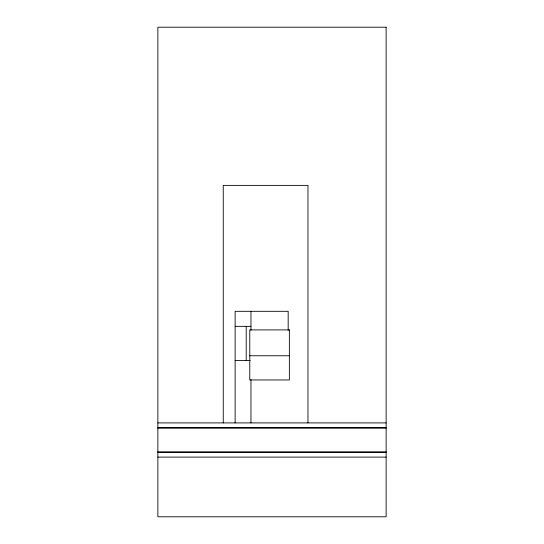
<?xml version="1.0" encoding="UTF-8"?>
<svg xmlns="http://www.w3.org/2000/svg" width="544" height="544" viewBox="0 0 544 544"><rect width="100%" height="100%" fill="white"/><g stroke="black" fill="none" stroke-linecap="round" stroke-linejoin="round"><path stroke-width="0.82" d="M235.13 326.352L250.961 326.352M249.778 355.762L289.36 355.762M235.13 360.556L250.172 360.556M157.862 422.906L386.138 422.906M157.862 427.659L386.138 427.659M157.862 428.128L386.138 428.128M157.862 451.88L386.138 451.88M157.862 452.356L386.138 452.356M157.862 457.11L386.138 457.11M307.965 422.906L307.965 185.382L223.251 185.382L223.251 422.906M288.177 330.283L288.177 311.311L235.13 311.311L235.13 422.906M250.961 311.311L250.961 330.317M250.961 379.617L250.961 422.906M246.214 326.352L246.214 360.556M386.138 27.2L157.862 27.2L157.862 516.8L386.138 516.8L386.138 27.2M289.36 329.916L249.778 329.916L249.778 379.957L289.36 379.957L289.36 329.916"/></g></svg>
